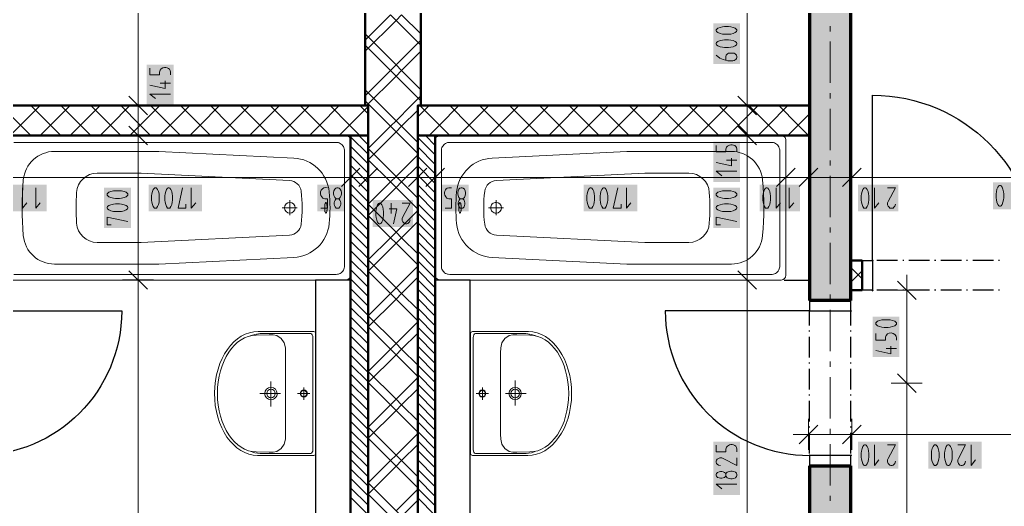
# Model space of a CAD drawing. Header units: millimetres. Extents: x 0 to 594, y 0 to 420.
# Drawn here: x 439.73 to 488.66, y 252.19 to 276.35 of the extents above; entities that cross this region are included whole.
import ezdxf

# ---------------------------------------------------------------- set-up
doc = ezdxf.new("R2010")
doc.units = ezdxf.units.MM
doc.header["$LTSCALE"] = 8
for name, color, linetype in [('PDF_Dvere', 7, 'Continuous'), ('PDF_Instalacni prizdivka do 1m', 7, 'Continuous'), ('PDF_Koty delkove', 7, 'Continuous'), ('PDF_Kuchyne', 7, 'Continuous'), ('PDF_Osy hlavni', 7, 'Continuous'), ('PDF_Pricky sadrokarton', 7, 'Continuous'), ('PDF_Pricky zdene', 7, 'Continuous'), ('PDF_Sanita', 7, 'Continuous'), ('PDF_Steny akusticke', 7, 'Continuous'), ('PDF_Steny obvodove nosne', 7, 'Continuous')]:
    doc.layers.add(name, color=color, linetype=linetype)

msp = doc.modelspace()

# ---------------------------------------------------------------- linework, layer by layer
at = {"layer": 'PDF_Dvere', "lineweight": 25}
for points in [[(482.112, 264.398), (482.112, 272.598, -0.414213), (490.312, 264.398), (490.272, 264.398)], [(437.628, 261.167), (437.628, 261.887), (444.803, 261.887, -0.414213), (437.628, 254.712)], [(478.986, 261.167), (478.986, 261.887), (471.811, 261.887, 0.414215), (478.986, 254.712)]]:
    msp.add_lwpolyline(points, format="xyb", dxfattribs=at)
for points in [[(482.112, 262.912), (481.599, 262.912), (481.599, 264.398), (482.112, 264.398)], [(481.036, 261.887), (481.036, 262.399), (478.986, 262.399), (478.986, 261.887)], [(481.036, 254.2), (481.036, 254.712), (478.986, 254.712), (478.986, 254.2)]]:
    msp.add_lwpolyline(points, close=True, dxfattribs=at)
for points in [[(483.353, 264.398), (482.328, 264.398)], [(483.661, 264.398), (483.61, 264.398)], [(484.942, 264.398), (483.917, 264.398)], [(485.25, 264.398), (485.198, 264.398)], [(486.531, 264.398), (485.506, 264.398)], [(486.838, 264.398), (486.787, 264.398)], [(488.12, 264.398), (487.095, 264.398)], [(488.427, 264.398), (488.376, 264.398)], [(483.353, 262.912), (482.328, 262.912)], [(483.661, 262.912), (483.61, 262.912)], [(484.942, 262.912), (483.917, 262.912)], [(485.25, 262.912), (485.198, 262.912)], [(486.531, 262.912), (485.506, 262.912)], [(486.838, 262.912), (486.787, 262.912)], [(488.12, 262.912), (487.095, 262.912)], [(488.427, 262.912), (488.376, 262.912)], [(481.036, 261.167), (481.036, 261.887)], [(478.986, 260.86), (478.986, 260.911)], [(481.036, 260.86), (481.036, 260.911)], [(478.986, 259.578), (478.986, 260.603)], [(481.036, 259.578), (481.036, 260.603)], [(478.986, 259.271), (478.986, 259.322)], [(481.036, 259.271), (481.036, 259.322)], [(478.986, 257.99), (478.986, 259.015)], [(481.036, 257.99), (481.036, 259.015)], [(478.986, 257.682), (478.986, 257.733)], [(478.986, 256.401), (478.986, 257.426)], [(481.036, 257.682), (481.036, 257.733)], [(481.036, 256.401), (481.036, 257.426)], [(478.986, 256.093), (478.986, 256.145)], [(481.036, 256.093), (481.036, 256.145)], [(478.986, 254.812), (478.986, 255.837)], [(481.036, 254.812), (481.036, 255.837)]]:
    msp.add_lwpolyline(points, dxfattribs=at)
at = {"layer": 'PDF_Dvere', "lineweight": 25, "transparency": 33554559}
for points in [[(482.176, 264.398), (482.112, 264.334), (482.112, 264.462), (482.048, 264.398)], [(482.176, 262.912), (482.112, 262.848), (482.112, 262.976), (482.048, 262.912)], [(478.986, 261.823), (478.922, 261.887), (479.05, 261.887), (478.986, 261.951)], [(481.036, 261.823), (480.972, 261.887), (481.1, 261.887), (481.036, 261.951)], [(478.986, 254.648), (478.922, 254.712), (479.05, 254.712), (478.986, 254.776)], [(481.036, 254.648), (480.972, 254.712), (481.1, 254.712), (481.036, 254.776)]]:
    msp.add_solid(points, dxfattribs=at)
at = {"layer": 'PDF_Instalacni prizdivka do 1m', "lineweight": 25}
for points in [[(456.179, 244.719), (456.179, 263.424), (454.437, 263.424), (454.437, 244.719)], [(460.383, 263.424), (460.383, 244.719), (462.125, 244.719), (462.125, 263.424)]]:
    msp.add_lwpolyline(points, close=True, dxfattribs=at)
msp.add_lwpolyline([(477.725, 263.424), (478.935, 263.424)], dxfattribs=at)
at = {"layer": 'PDF_Koty delkove', "lineweight": 18}
for points in [[(445.619, 233.7), (445.619, 236.467), (445.619, 238.005), (445.619, 241.982), (445.619, 263.425), (445.619, 270.599), (445.619, 272.086), (445.619, 320.055)], [(475.886, 233.7), (475.886, 234.698), (475.886, 236.467), (475.886, 238.005), (475.886, 244.719), (475.886, 263.424), (475.886, 270.599), (475.886, 272.086), (475.886, 278.236), (475.886, 320.055)], [(474.962, 276.01), (474.757, 276.01), (474.656, 275.996), (474.536, 275.969), (474.433, 275.927), (474.365, 275.873), (474.348, 275.845), (474.348, 275.791)], [(474.348, 275.791), (474.365, 275.763), (474.433, 275.709), (474.536, 275.668), (474.656, 275.64), (474.757, 275.626), (474.962, 275.626), (475.065, 275.64), (475.185, 275.668), (475.287, 275.709), (475.356, 275.763), (475.373, 275.791), (475.373, 275.845), (475.356, 275.873), (475.287, 275.927), (475.185, 275.969), (475.065, 275.996), (474.962, 276.01)], [(474.877, 274.627), (474.912, 274.654), (474.962, 274.682), (475.031, 274.695), (475.167, 274.695), (475.236, 274.682), (475.287, 274.654), (475.321, 274.627), (475.356, 274.586), (475.373, 274.531), (475.373, 274.477), (475.356, 274.422), (475.321, 274.381), (475.287, 274.354), (475.236, 274.326), (475.167, 274.312), (474.928, 274.312), (474.689, 274.367), (474.518, 274.449), (474.348, 274.586)], [(474.826, 274.34), (474.826, 274.531), (474.843, 274.586), (474.877, 274.627)], [(446.206, 273.945), (446.206, 273.617), (446.684, 273.617), (446.684, 273.754), (446.719, 273.849), (446.77, 273.904), (446.855, 273.958), (446.923, 273.972), (446.991, 273.972), (447.06, 273.958), (447.128, 273.931), (447.179, 273.89), (447.214, 273.836)], [(447.214, 273.836), (447.231, 273.754), (447.231, 273.617)], [(446.957, 273.315), (446.957, 272.932), (446.206, 273.097)], [(447.231, 273.206), (446.719, 273.206)], [(446.081, 271.624), (445.158, 272.547)], [(447.231, 272.658), (446.206, 272.658), (446.479, 272.44)], [(476.347, 271.624), (475.424, 272.547)], [(446.388, 272.086), (445.619, 272.086), (444.851, 272.086)], [(476.654, 272.086), (475.886, 272.086), (475.117, 272.086)], [(446.081, 270.138), (445.158, 271.061)], [(476.347, 270.138), (475.424, 271.061)], [(446.388, 270.599), (445.619, 270.599), (444.851, 270.599)], [(476.654, 270.599), (475.886, 270.599), (475.117, 270.599)], [(474.348, 270.111), (474.348, 269.783), (474.826, 269.783), (474.826, 269.92), (474.861, 270.015), (474.912, 270.07), (474.997, 270.124), (475.065, 270.138), (475.133, 270.138), (475.202, 270.124), (475.27, 270.097), (475.321, 270.056), (475.356, 270.002), (475.373, 269.92), (475.373, 269.783)], [(456.179, 269.29), (456.179, 268.521), (456.179, 267.752)], [(457.051, 269.29), (457.051, 268.521), (457.051, 267.752)], [(459.511, 269.29), (459.511, 268.521), (459.511, 267.752)], [(460.383, 269.29), (460.383, 268.521), (460.383, 267.752)], [(475.099, 269.481), (475.099, 269.098), (474.348, 269.263)], [(475.373, 269.372), (474.861, 269.372)], [(477.807, 269.29), (477.807, 268.521), (477.807, 267.752)], [(478.935, 269.29), (478.935, 268.521), (478.935, 267.752)], [(481.087, 269.29), (481.087, 268.521), (481.087, 267.752)], [(456.641, 268.982), (455.718, 268.06)], [(457.513, 268.982), (456.59, 268.06)], [(459.973, 268.982), (459.05, 268.06)], [(460.844, 268.982), (459.921, 268.06)], [(475.373, 268.824), (474.348, 268.824), (474.621, 268.606)], [(478.269, 268.982), (477.346, 268.06)], [(479.396, 268.982), (478.474, 268.06)], [(481.549, 268.982), (480.626, 268.06)], [(503.945, 268.521), (501.497, 268.521), (501.177, 268.521), (493.387, 268.521), (481.087, 268.521), (478.935, 268.521), (477.807, 268.521), (460.383, 268.521), (459.511, 268.521), (457.051, 268.521), (456.179, 268.521), (438.755, 268.521), (437.628, 268.521), (436.142, 268.521)], [(439.873, 268.009), (439.873, 266.984), (440.091, 267.256)], [(440.53, 268.009), (440.53, 266.984), (440.748, 267.256)], [(446.673, 267.392), (446.673, 267.597), (446.659, 267.7), (446.631, 267.82), (446.59, 267.922), (446.536, 267.991), (446.508, 268.009), (446.454, 268.009), (446.426, 267.991), (446.372, 267.922), (446.331, 267.82), (446.303, 267.7), (446.289, 267.597)], [(447.987, 267.188), (447.987, 266.984), (447.604, 266.984), (447.822, 268.009)], [(448.261, 268.009), (448.261, 266.984), (448.479, 267.256)], [(460.871, 266.984), (461.199, 266.984), (461.199, 267.461), (461.062, 267.461), (460.967, 267.496), (460.912, 267.547), (460.858, 267.632), (460.844, 267.7), (460.844, 267.769), (460.858, 267.837), (460.885, 267.905), (460.926, 267.956), (460.98, 267.991), (461.062, 268.009), (461.199, 268.009)], [(468.287, 267.291), (468.301, 267.392), (468.301, 267.597), (468.287, 267.7), (468.259, 267.82), (468.218, 267.922), (468.164, 267.991), (468.136, 268.009), (468.082, 268.009), (468.054, 267.991), (468, 267.922), (467.959, 267.82), (467.932, 267.7), (467.918, 267.597)], [(469.615, 267.188), (469.615, 266.984), (469.232, 266.984), (469.45, 268.009)], [(469.889, 268.009), (469.889, 266.984), (470.107, 267.256)], [(477.031, 267.701), (477.003, 267.82), (476.962, 267.923), (476.908, 267.992), (476.88, 268.009), (476.826, 268.009), (476.798, 267.992), (476.744, 267.923), (476.703, 267.82), (476.675, 267.701), (476.661, 267.598)], [(476.661, 267.598), (476.661, 267.393), (476.675, 267.292), (476.703, 267.172), (476.744, 267.069), (476.798, 267), (476.826, 266.984), (476.88, 266.984), (476.908, 267), (476.962, 267.069), (477.003, 267.172), (477.031, 267.292), (477.045, 267.393), (477.045, 267.598), (477.031, 267.701)], [(477.319, 268.009), (477.319, 266.984), (477.537, 267.257)], [(477.976, 268.009), (477.976, 266.984), (478.194, 267.257)], [(482.205, 268.009), (482.205, 266.984), (482.424, 267.256)], [(482.862, 268.009), (483.246, 268.009), (482.89, 267.325), (482.862, 267.256), (482.862, 267.154), (482.89, 267.086), (482.931, 267.035), (482.972, 267)], [(444.696, 267.204), (444.491, 267.204), (444.389, 267.19), (444.269, 267.163), (444.167, 267.122), (444.098, 267.068), (444.082, 267.04), (444.082, 266.985), (444.098, 266.958), (444.167, 266.903), (444.269, 266.862), (444.389, 266.834), (444.491, 266.82), (444.696, 266.82), (444.798, 266.834), (444.918, 266.862), (445.021, 266.903), (445.089, 266.958), (445.107, 266.985), (445.107, 267.04), (445.089, 267.068), (445.021, 267.122), (444.918, 267.163), (444.798, 267.19), (444.696, 267.204)], [(446.289, 267.597), (446.289, 267.392), (446.303, 267.291), (446.331, 267.171), (446.372, 267.069), (446.426, 267), (446.454, 266.984), (446.508, 266.984), (446.536, 267), (446.59, 267.069), (446.631, 267.171), (446.659, 267.291), (446.673, 267.392)], [(455.581, 267.461), (455.608, 267.444), (455.649, 267.392), (455.676, 267.325), (455.69, 267.256), (455.69, 267.188), (455.676, 267.12), (455.649, 267.051), (455.594, 267), (455.553, 266.984), (455.499, 266.984), (455.458, 267), (455.403, 267.051), (455.376, 267.12), (455.362, 267.188), (455.362, 267.256), (455.376, 267.325), (455.403, 267.392), (455.444, 267.444), (455.471, 267.461)], [(457.432, 266.829), (457.432, 266.624), (457.446, 266.522), (457.473, 266.402), (457.515, 266.3), (457.569, 266.231), (457.597, 266.215), (457.651, 266.215), (457.679, 266.231), (457.733, 266.3), (457.774, 266.402), (457.802, 266.522), (457.816, 266.624), (457.816, 266.829), (457.802, 266.931), (457.774, 267.051), (457.733, 267.154), (457.679, 267.222), (457.651, 267.24)], [(457.651, 267.24), (457.597, 267.24), (457.569, 267.222), (457.515, 267.154), (457.473, 267.051), (457.446, 266.931), (457.432, 266.829)], [(458.199, 267.24), (458.199, 266.727)], [(458.747, 267.24), (459.13, 267.24), (458.774, 266.556), (458.747, 266.487), (458.747, 266.385), (458.774, 266.317), (458.815, 266.266), (458.856, 266.231), (458.911, 266.215), (458.965, 266.215), (459.02, 266.231), (459.061, 266.266), (459.102, 266.317), (459.13, 266.419)], [(461.747, 267.461), (461.774, 267.444), (461.815, 267.392), (461.842, 267.325), (461.856, 267.256), (461.856, 267.188), (461.842, 267.12), (461.815, 267.051), (461.76, 267), (461.719, 266.984), (461.665, 266.984), (461.624, 267), (461.569, 267.051), (461.542, 267.12), (461.528, 267.188), (461.528, 267.256), (461.542, 267.325), (461.569, 267.392)], [(461.569, 267.392), (461.61, 267.444), (461.637, 267.461)], [(467.918, 267.597), (467.918, 267.392), (467.932, 267.291), (467.959, 267.171), (468, 267.069), (468.054, 267), (468.082, 266.984), (468.136, 266.984), (468.164, 267), (468.218, 267.069), (468.259, 267.171), (468.287, 267.291)], [(474.962, 267.204), (474.757, 267.204), (474.656, 267.19), (474.536, 267.163), (474.433, 267.122), (474.365, 267.068), (474.348, 267.04), (474.348, 266.985), (474.365, 266.957), (474.433, 266.903), (474.536, 266.862), (474.656, 266.834), (474.757, 266.82), (474.962, 266.82), (475.065, 266.834), (475.185, 266.862), (475.287, 266.903), (475.356, 266.957), (475.373, 266.985), (475.373, 267.04), (475.356, 267.068)], [(475.356, 267.068), (475.287, 267.122), (475.185, 267.163), (475.065, 267.19), (474.962, 267.204)], [(482.972, 267), (483.027, 266.984), (483.081, 266.984), (483.136, 267), (483.177, 267.035), (483.218, 267.086), (483.246, 267.188)], [(458.089, 266.966), (458.473, 266.966), (458.308, 266.215)], [(444.286, 266.163), (444.082, 266.163), (444.082, 266.547), (445.107, 266.328)], [(474.552, 266.163), (474.348, 266.163), (474.348, 266.547), (475.373, 266.328)], [(446.081, 262.963), (445.158, 263.886)], [(476.347, 262.963), (475.424, 263.886)], [(446.388, 263.425), (445.619, 263.425), (444.851, 263.425)], [(476.654, 263.424), (475.886, 263.424), (475.117, 263.424)], [(484.272, 262.451), (483.35, 263.373)], [(483.811, 262.912), (483.811, 263.681)], [(484.58, 262.912), (483.811, 262.912), (483.042, 262.912)], [(483.811, 240.465), (483.811, 258.3), (483.811, 262.912)], [(483.025, 260.141), (483.025, 259.757), (482.273, 259.922)], [(483.298, 260.031), (482.786, 260.031)], [(484.272, 257.838), (483.35, 258.761)], [(484.58, 258.3), (483.811, 258.3), (483.042, 258.3)], [(478.935, 256.523), (478.935, 255.754), (478.935, 254.986)], [(481.087, 256.523), (481.087, 255.754), (481.087, 254.986)], [(479.396, 256.216), (478.474, 255.293)], [(481.549, 256.216), (480.626, 255.293)], [(478.935, 255.754), (478.166, 255.754)], [(545.764, 255.754), (541.232, 255.754), (538.589, 255.754), (537.823, 255.754), (526.802, 255.754), (515.63, 255.754), (514.502, 255.754), (496.155, 255.754), (493.387, 255.754), (481.087, 255.754), (478.935, 255.754)], [(474.348, 255.222), (474.348, 254.893), (474.826, 254.893), (474.826, 255.03), (474.861, 255.126), (474.912, 255.181), (474.997, 255.235), (475.065, 255.249), (475.133, 255.249), (475.202, 255.235), (475.27, 255.208), (475.321, 255.167), (475.356, 255.113), (475.373, 255.03), (475.373, 254.893)], [(481.918, 254.524), (481.932, 254.626), (481.932, 254.831), (481.918, 254.933), (481.89, 255.053), (481.849, 255.156), (481.795, 255.224), (481.767, 255.242), (481.713, 255.242), (481.685, 255.224), (481.631, 255.156), (481.589, 255.053), (481.562, 254.933), (481.548, 254.831)], [(482.205, 255.242), (482.205, 254.217), (482.424, 254.49)], [(482.862, 255.242), (483.246, 255.242), (482.89, 254.558), (482.862, 254.49), (482.862, 254.387), (482.89, 254.319), (482.931, 254.268), (482.972, 254.233), (483.027, 254.217), (483.081, 254.217), (483.136, 254.233), (483.177, 254.268), (483.218, 254.319), (483.246, 254.421)], [(486.349, 255.242), (486.733, 255.242), (486.376, 254.558), (486.349, 254.49), (486.349, 254.387), (486.376, 254.319), (486.417, 254.268), (486.458, 254.233), (486.513, 254.217), (486.567, 254.217), (486.622, 254.233), (486.664, 254.268), (486.705, 254.319), (486.733, 254.421)], [(487.006, 255.242), (487.006, 254.217), (487.224, 254.49)], [(475.373, 254.592), (475.373, 254.208), (474.689, 254.565), (474.621, 254.592), (474.518, 254.592), (474.451, 254.565), (474.399, 254.524), (474.365, 254.483), (474.348, 254.428), (474.348, 254.373), (474.365, 254.318), (474.399, 254.277), (474.451, 254.236), (474.552, 254.208)], [(481.548, 254.831), (481.548, 254.626), (481.562, 254.524), (481.589, 254.405), (481.631, 254.302), (481.685, 254.233), (481.713, 254.217), (481.767, 254.217), (481.795, 254.233), (481.849, 254.302), (481.89, 254.405), (481.918, 254.524)], [(474.826, 253.688), (474.808, 253.661), (474.757, 253.62), (474.689, 253.593), (474.621, 253.579), (474.552, 253.579), (474.484, 253.593), (474.416, 253.62), (474.365, 253.675), (474.348, 253.716), (474.348, 253.771), (474.365, 253.812), (474.416, 253.867), (474.484, 253.894), (474.552, 253.908), (474.621, 253.908), (474.689, 253.894), (474.757, 253.867), (474.808, 253.826), (474.826, 253.799)], [(475.373, 253.278), (474.348, 253.278), (474.621, 253.059)]]:
    msp.add_lwpolyline(points, dxfattribs=at)
for points in [[(474.962, 275.353), (474.757, 275.353), (474.656, 275.339), (474.536, 275.311), (474.433, 275.27), (474.365, 275.216), (474.348, 275.188), (474.348, 275.134), (474.365, 275.106), (474.433, 275.052), (474.536, 275.011), (474.656, 274.983), (474.757, 274.969), (474.962, 274.969), (475.065, 274.983), (475.185, 275.011), (475.287, 275.052), (475.356, 275.106), (475.373, 275.134), (475.373, 275.188), (475.356, 275.216), (475.287, 275.27), (475.185, 275.311), (475.065, 275.339)], [(488.253, 267.709), (488.253, 267.504), (488.267, 267.402), (488.294, 267.282), (488.335, 267.18), (488.39, 267.111), (488.417, 267.095), (488.472, 267.095), (488.5, 267.111), (488.554, 267.18), (488.595, 267.282), (488.623, 267.402), (488.637, 267.504), (488.637, 267.709), (488.623, 267.811), (488.595, 267.931), (488.554, 268.033), (488.5, 268.102), (488.472, 268.12), (488.417, 268.12), (488.39, 268.102), (488.335, 268.033), (488.294, 267.931), (488.267, 267.811)], [(444.696, 267.861), (444.491, 267.861), (444.389, 267.847), (444.269, 267.82), (444.167, 267.779), (444.098, 267.725), (444.082, 267.697), (444.082, 267.642), (444.098, 267.615), (444.167, 267.56), (444.269, 267.519), (444.389, 267.491), (444.491, 267.477), (444.696, 267.477), (444.798, 267.491), (444.918, 267.519), (445.021, 267.56), (445.089, 267.615), (445.107, 267.642), (445.107, 267.697), (445.089, 267.725), (445.021, 267.779), (444.918, 267.82), (444.798, 267.847)], [(446.947, 267.597), (446.947, 267.392), (446.96, 267.291), (446.988, 267.171), (447.029, 267.069), (447.083, 267), (447.111, 266.984), (447.165, 266.984), (447.193, 267), (447.247, 267.069), (447.288, 267.171), (447.316, 267.291), (447.33, 267.392), (447.33, 267.597), (447.316, 267.7), (447.288, 267.82), (447.247, 267.922), (447.193, 267.991), (447.165, 268.009), (447.111, 268.009), (447.083, 267.991), (447.029, 267.922), (446.988, 267.82), (446.96, 267.7)], [(455.335, 267.769), (455.335, 267.7), (455.349, 267.615), (455.389, 267.53), (455.444, 267.479), (455.471, 267.461), (455.581, 267.461), (455.608, 267.479), (455.663, 267.53), (455.704, 267.615), (455.718, 267.7), (455.718, 267.769), (455.704, 267.854), (455.663, 267.94), (455.608, 267.991), (455.553, 268.009), (455.499, 268.009), (455.444, 267.991), (455.389, 267.94), (455.349, 267.854)], [(461.501, 267.769), (461.501, 267.7), (461.515, 267.615), (461.555, 267.53), (461.61, 267.479), (461.637, 267.461), (461.747, 267.461), (461.774, 267.479), (461.829, 267.53), (461.87, 267.615), (461.884, 267.7), (461.884, 267.769), (461.87, 267.854), (461.829, 267.94), (461.774, 267.991), (461.719, 268.009), (461.665, 268.009), (461.61, 267.991), (461.555, 267.94), (461.515, 267.854)], [(468.575, 267.597), (468.575, 267.392), (468.589, 267.291), (468.616, 267.171), (468.657, 267.069), (468.711, 267), (468.739, 266.984), (468.793, 266.984), (468.821, 267), (468.875, 267.069), (468.916, 267.171), (468.944, 267.291), (468.958, 267.392), (468.958, 267.597), (468.944, 267.7), (468.916, 267.82), (468.875, 267.922), (468.821, 267.991), (468.793, 268.009), (468.739, 268.009), (468.711, 267.991), (468.657, 267.922), (468.616, 267.82), (468.589, 267.7)], [(474.962, 267.861), (474.757, 267.861), (474.656, 267.847), (474.536, 267.82), (474.433, 267.779), (474.365, 267.725), (474.348, 267.697), (474.348, 267.642), (474.365, 267.615), (474.433, 267.56), (474.536, 267.519), (474.656, 267.491), (474.757, 267.477), (474.962, 267.477), (475.065, 267.491), (475.185, 267.519), (475.287, 267.56), (475.356, 267.615), (475.373, 267.642), (475.373, 267.697), (475.356, 267.725), (475.287, 267.779), (475.185, 267.82), (475.065, 267.847)], [(481.548, 267.597), (481.548, 267.392), (481.562, 267.291), (481.589, 267.171), (481.631, 267.069), (481.685, 267), (481.713, 266.984), (481.767, 266.984), (481.795, 267), (481.849, 267.069), (481.89, 267.171), (481.918, 267.291), (481.932, 267.392), (481.932, 267.597), (481.918, 267.7), (481.89, 267.82), (481.849, 267.922), (481.795, 267.991), (481.767, 268.009), (481.713, 268.009), (481.685, 267.991), (481.631, 267.922), (481.589, 267.82), (481.562, 267.7)], [(482.887, 261.455), (482.682, 261.455), (482.581, 261.441), (482.461, 261.414), (482.358, 261.373), (482.29, 261.318), (482.273, 261.29), (482.273, 261.236), (482.29, 261.208), (482.358, 261.154), (482.461, 261.113), (482.581, 261.085), (482.682, 261.071), (482.887, 261.071), (482.99, 261.085), (483.11, 261.113), (483.212, 261.154), (483.281, 261.208), (483.298, 261.236), (483.298, 261.29), (483.281, 261.318), (483.212, 261.373), (483.11, 261.414), (482.99, 261.441)], [(485.035, 254.831), (485.035, 254.626), (485.049, 254.524), (485.076, 254.405), (485.117, 254.302), (485.171, 254.233), (485.199, 254.217), (485.253, 254.217), (485.281, 254.233), (485.335, 254.302), (485.377, 254.405), (485.404, 254.524), (485.418, 254.626), (485.418, 254.831), (485.404, 254.933), (485.377, 255.053), (485.335, 255.156), (485.281, 255.224), (485.253, 255.242), (485.199, 255.242), (485.171, 255.224), (485.117, 255.156), (485.076, 255.053), (485.049, 254.933)], [(485.692, 254.831), (485.692, 254.626), (485.706, 254.524), (485.733, 254.405), (485.774, 254.302), (485.828, 254.233), (485.856, 254.217), (485.91, 254.217), (485.938, 254.233), (485.993, 254.302), (486.034, 254.405), (486.062, 254.524), (486.075, 254.626), (486.075, 254.831), (486.062, 254.933), (486.034, 255.053), (485.993, 255.156), (485.938, 255.224), (485.91, 255.242), (485.856, 255.242), (485.828, 255.224), (485.774, 255.156), (485.733, 255.053), (485.706, 254.933)], [(475.133, 253.935), (475.065, 253.935), (474.98, 253.921), (474.894, 253.881), (474.843, 253.826), (474.826, 253.799), (474.826, 253.688), (474.843, 253.661), (474.894, 253.606), (474.98, 253.565), (475.065, 253.551), (475.133, 253.551), (475.218, 253.565), (475.304, 253.606), (475.356, 253.661), (475.373, 253.716), (475.373, 253.771), (475.356, 253.826), (475.304, 253.881), (475.218, 253.921)]]:
    msp.add_lwpolyline(points, close=True, dxfattribs=at)
for points in [[(454.705, 266.984), (455.033, 266.984), (455.033, 267.461), (454.896, 267.461), (454.801, 267.496), (454.746, 267.547, -0.753191), (455.033, 268.009)], [(482.273, 260.771), (482.273, 260.442), (482.751, 260.442), (482.751, 260.579), (482.786, 260.674, -0.84383), (483.298, 260.442)]]:
    msp.add_lwpolyline(points, format="xyb", dxfattribs=at)
at = {"layer": 'PDF_Koty delkove', "color": 7, "lineweight": 18, "true_color": 0xffffff, "transparency": 33554559}
for points in [[(475.527, 274.158), (475.527, 276.163), (474.194, 274.158), (474.194, 276.163)], [(447.385, 272.121), (447.385, 274.126), (446.052, 272.121), (446.052, 274.126)], [(475.527, 268.287), (475.527, 270.292), (474.194, 268.287), (474.194, 270.292)], [(441.067, 268.162), (439.062, 268.162), (441.067, 266.83), (439.062, 266.83)], [(448.798, 268.162), (446.136, 268.162), (448.798, 266.83), (446.136, 266.83)], [(455.872, 268.162), (454.524, 268.162), (455.872, 266.83), (454.524, 266.83)], [(462.038, 268.162), (460.69, 268.162), (462.038, 266.83), (460.69, 266.83)], [(470.426, 268.162), (467.764, 268.162), (470.426, 266.83), (467.764, 266.83)], [(478.513, 268.163), (476.508, 268.163), (478.513, 266.83), (476.508, 266.83)], [(483.4, 268.162), (481.395, 268.162), (483.4, 266.83), (481.395, 266.83)], [(490.762, 268.273), (488.1, 268.273), (490.762, 266.941), (488.1, 266.941)], [(445.261, 266.01), (445.261, 268.014), (443.928, 266.01), (443.928, 268.014)], [(475.527, 266.009), (475.527, 268.014), (474.194, 266.009), (474.194, 268.014)], [(459.284, 267.394), (457.279, 267.394), (459.284, 266.061), (457.279, 266.061)], [(483.452, 259.603), (483.452, 261.608), (482.12, 259.603), (482.12, 261.608)], [(475.527, 252.741), (475.527, 255.402), (474.194, 252.741), (474.194, 255.402)], [(483.4, 255.396), (481.395, 255.396), (483.4, 254.063), (481.395, 254.063)], [(487.543, 255.396), (484.881, 255.396), (487.543, 254.063), (484.881, 254.063)]]:
    msp.add_solid(points, dxfattribs=at)
at = {"layer": 'PDF_Kuchyne', "lineweight": 13}
msp.add_lwpolyline([(456.898, 278.236), (456.898, 290.536), (450.748, 290.536), (450.748, 278.236), (438.448, 278.236), (438.448, 272.086), (456.898, 272.086), (456.898, 278.236)], dxfattribs=at)
msp.add_lwpolyline([(459.665, 278.236), (459.665, 290.535), (465.815, 290.535), (465.815, 278.236), (478.935, 278.236), (478.935, 272.086), (459.665, 272.086)], close=True, dxfattribs=at)
at = {"layer": 'PDF_Osy hlavni', "lineweight": 18}
for points in [[(480.011, 275.773), (480.011, 276.029)], [(480.011, 273.211), (480.011, 275.261)], [(480.011, 272.442), (480.011, 272.698)], [(480.011, 269.88), (480.011, 271.929)], [(480.011, 269.111), (480.011, 269.367)], [(480.011, 266.548), (480.011, 268.598)], [(480.011, 265.78), (480.011, 266.036)], [(480.011, 263.217), (480.011, 265.267)], [(480.011, 262.448), (480.011, 262.705)], [(480.011, 259.886), (480.011, 261.936)], [(480.011, 259.117), (480.011, 259.373)], [(480.011, 256.555), (480.011, 258.605)], [(480.011, 255.786), (480.011, 256.042)], [(480.011, 253.223), (480.011, 255.273)], [(480.011, 252.455), (480.011, 252.711)]]:
    msp.add_lwpolyline(points, dxfattribs=at)
at = {"layer": 'PDF_Pricky sadrokarton', "lineweight": 50}
for points in [[(457.051, 244.719), (457.051, 270.599), (456.179, 270.599), (456.179, 263.424), (456.179, 244.719)], [(459.511, 270.599), (459.511, 244.719), (460.383, 244.719), (460.383, 263.424), (460.383, 270.599)]]:
    msp.add_lwpolyline(points, close=True, dxfattribs=at)
at = {"layer": 'PDF_Pricky sadrokarton', "lineweight": 9}
for points in [[(457.051, 270.142), (456.593, 270.599)], [(460.383, 270.107), (459.891, 270.599)], [(460.383, 270.578), (460.362, 270.599)], [(457.051, 269.671), (456.179, 270.542)], [(457.051, 269.199), (456.179, 270.071)], [(460.383, 269.636), (459.511, 270.507)], [(457.051, 268.728), (456.179, 269.6)], [(460.383, 269.165), (459.511, 270.036)], [(457.051, 268.257), (456.179, 269.128)], [(460.383, 268.694), (459.511, 269.565)], [(460.383, 268.223), (459.511, 269.094)], [(457.051, 267.786), (456.179, 268.657)], [(460.383, 267.752), (459.511, 268.623)], [(457.051, 267.315), (456.179, 268.186)], [(460.383, 267.281), (459.511, 268.152)], [(457.051, 266.844), (456.179, 267.715)], [(460.383, 266.81), (459.511, 267.681)], [(457.051, 266.373), (456.179, 267.244)], [(460.383, 266.339), (459.511, 267.21)], [(457.051, 265.902), (456.179, 266.773)], [(460.383, 265.867), (459.511, 266.739)], [(457.051, 265.431), (456.179, 266.302)], [(460.383, 265.396), (459.511, 266.268)], [(457.051, 264.959), (456.179, 265.831)], [(460.383, 264.925), (459.511, 265.796)], [(457.051, 264.488), (456.179, 265.36)], [(460.383, 264.454), (459.511, 265.325)], [(457.051, 264.017), (456.179, 264.888)], [(460.383, 263.983), (459.511, 264.854)], [(457.051, 263.546), (456.179, 264.417)], [(460.383, 263.512), (459.511, 264.383)], [(457.051, 263.075), (456.179, 263.946)], [(460.383, 263.041), (459.511, 263.912)], [(457.051, 262.604), (456.179, 263.475)], [(460.383, 262.57), (459.511, 263.441)], [(457.051, 262.133), (456.179, 263.004)], [(460.383, 262.099), (459.511, 262.97)], [(457.051, 261.662), (456.179, 262.533)], [(460.383, 261.627), (459.511, 262.499)], [(457.051, 261.191), (456.179, 262.062)], [(460.383, 261.156), (459.511, 262.028)], [(457.051, 260.72), (456.179, 261.591)], [(460.383, 260.685), (459.511, 261.556)], [(457.051, 260.248), (456.179, 261.12)], [(460.383, 260.214), (459.511, 261.085)], [(457.051, 259.777), (456.179, 260.649)], [(460.383, 259.743), (459.511, 260.614)], [(457.051, 259.306), (456.179, 260.177)], [(460.383, 259.272), (459.511, 260.143)], [(457.051, 258.835), (456.179, 259.706)], [(460.383, 258.801), (459.511, 259.672)], [(457.051, 258.364), (456.179, 259.235)], [(460.383, 258.33), (459.511, 259.201)], [(457.051, 257.893), (456.179, 258.764)], [(460.383, 257.859), (459.511, 258.73)], [(457.051, 257.422), (456.179, 258.293)], [(460.383, 257.387), (459.511, 258.259)], [(457.051, 256.951), (456.179, 257.822)], [(457.051, 256.48), (456.179, 257.351)], [(457.051, 257.422), (457.051, 257.422)], [(460.383, 256.916), (459.511, 257.788)], [(457.051, 256.008), (456.179, 256.88)], [(460.383, 256.445), (459.511, 257.317)], [(457.051, 255.537), (456.179, 256.409)], [(460.383, 255.974), (459.511, 256.845)], [(460.383, 255.503), (459.511, 256.374)], [(457.051, 255.066), (456.179, 255.937)], [(460.383, 255.032), (459.511, 255.903)], [(457.051, 254.595), (456.179, 255.466)], [(460.383, 254.561), (459.511, 255.432)], [(457.051, 254.124), (456.179, 254.995)], [(460.383, 254.09), (459.511, 254.961)], [(457.051, 253.653), (456.179, 254.524)], [(460.383, 253.619), (459.511, 254.49)], [(457.051, 253.182), (456.179, 254.053)], [(460.383, 253.148), (459.511, 254.019)], [(457.051, 252.711), (456.179, 253.582)], [(460.383, 252.676), (459.511, 253.548)], [(457.051, 252.24), (456.179, 253.111)], [(460.383, 252.205), (459.511, 253.077)], [(457.051, 251.768), (456.179, 252.64)], [(460.383, 251.734), (459.511, 252.605)], [(460.383, 252.676), (460.383, 252.676)]]:
    msp.add_lwpolyline(points, dxfattribs=at)
at = {"layer": 'PDF_Pricky zdene', "lineweight": 50}
for points in [[(435.629, 264.911), (436.142, 264.911), (436.142, 270.599), (436.142, 272.086), (456.898, 272.086), (457.051, 272.086), (457.051, 270.599), (437.628, 270.599), (437.628, 264.911), (437.628, 263.425), (436.5, 263.425), (435.629, 263.425), (435.629, 264.911)], [(481.599, 264.398), (481.087, 264.398), (481.036, 264.398), (481.036, 262.912), (481.087, 262.912), (481.599, 262.912)], [(481.599, 264.398), (481.599, 262.912)]]:
    msp.add_lwpolyline(points, dxfattribs=at)
at = {"layer": 'PDF_Pricky zdene', "lineweight": 9}
for points in [[(440.293, 270.599), (439.78, 271.112), (438.807, 272.086)], [(440.754, 272.086), (439.78, 271.112), (439.268, 270.599)], [(441.779, 270.599), (441.267, 271.112), (440.293, 272.086)], [(442.24, 272.086), (441.267, 271.112)], [(443.265, 270.599), (442.753, 271.112), (441.779, 272.086)], [(443.727, 272.086), (442.753, 271.112), (442.24, 270.599)], [(444.752, 270.599), (444.239, 271.112), (443.265, 272.086)], [(445.213, 272.086), (444.239, 271.112), (443.727, 270.599)], [(446.238, 270.599), (445.725, 271.112), (444.752, 272.086)], [(446.699, 272.086), (445.725, 271.112), (445.213, 270.599)], [(447.724, 270.599), (447.211, 271.112), (446.238, 272.086)], [(448.185, 272.086), (447.211, 271.112), (446.699, 270.599)], [(449.21, 270.599), (448.698, 271.112), (447.724, 272.086)], [(449.671, 272.086), (448.698, 271.112), (448.185, 270.599)], [(450.696, 270.599), (450.184, 271.112), (449.21, 272.086)], [(451.158, 272.086), (450.184, 271.112), (449.671, 270.599)], [(452.183, 270.599), (451.67, 271.112), (450.696, 272.086)], [(452.644, 272.086), (451.67, 271.112), (451.158, 270.599)], [(453.669, 270.599), (453.156, 271.112), (452.183, 272.086)], [(454.13, 272.086), (453.156, 271.112), (452.644, 270.599)], [(455.155, 270.599), (454.643, 271.112), (453.669, 272.086)], [(455.616, 272.086), (454.643, 271.112), (454.13, 270.599)], [(456.641, 270.599), (456.129, 271.112), (455.155, 272.086)], [(457.051, 272.034), (456.129, 271.112), (455.616, 270.599)], [(457.051, 271.676), (456.641, 272.086)], [(460.075, 272.086), (459.511, 271.522)], [(461.1, 270.599), (460.588, 271.112), (459.614, 272.086)], [(461.561, 272.086), (460.588, 271.112), (460.075, 270.599)], [(462.586, 270.599), (462.074, 271.112), (461.1, 272.086)], [(463.048, 272.086), (462.074, 271.112), (461.561, 270.599)], [(464.073, 270.599), (463.56, 271.112), (462.586, 272.086)], [(464.534, 272.086), (463.56, 271.112), (463.048, 270.599)], [(465.559, 270.599), (465.046, 271.112), (464.073, 272.086)], [(466.02, 272.086), (465.046, 271.112), (464.534, 270.599)], [(467.045, 270.599), (466.533, 271.112), (465.559, 272.086)], [(467.506, 272.086), (466.533, 271.112), (466.02, 270.599)], [(468.531, 270.599), (468.019, 271.112), (467.045, 272.086)], [(468.993, 272.086), (468.019, 271.112), (467.506, 270.599)], [(470.018, 270.599), (469.505, 271.112), (468.531, 272.086)], [(470.479, 272.086), (469.505, 271.112), (468.993, 270.599)], [(471.504, 270.599), (470.991, 271.112), (470.018, 272.086)], [(471.965, 272.086), (470.991, 271.112), (470.479, 270.599)], [(472.99, 270.599), (472.478, 271.112), (471.504, 272.086)], [(473.451, 272.086), (472.478, 271.112), (471.965, 270.599)], [(474.476, 270.599), (473.964, 271.112), (472.99, 272.086)], [(474.937, 272.086), (473.964, 271.112), (473.451, 270.599)], [(475.962, 270.599), (475.45, 271.112), (474.476, 272.086)], [(476.424, 272.086), (475.45, 271.112), (474.937, 270.599)], [(477.449, 270.599), (476.936, 271.112), (475.962, 272.086)], [(477.91, 272.086), (476.936, 271.112), (476.424, 270.599)], [(478.935, 270.599), (478.422, 271.112), (477.449, 272.086)], [(478.986, 272.034), (478.935, 272.086)], [(478.986, 271.676), (478.422, 271.112), (477.91, 270.599)], [(441.267, 271.112), (440.754, 270.599)], [(459.614, 270.599), (459.511, 270.702)], [(481.599, 263.476), (481.395, 263.681), (481.036, 264.039)], [(481.599, 263.885), (481.395, 263.681), (481.036, 263.322)]]:
    msp.add_lwpolyline(points, dxfattribs=at)
at = {"layer": 'PDF_Pricky zdene', "lineweight": 50}
msp.add_lwpolyline([(459.511, 270.599), (478.935, 270.599), (478.986, 270.599), (478.986, 272.086), (478.935, 272.086), (459.665, 272.086), (459.511, 272.086)], close=True, dxfattribs=at)
at = {"layer": 'PDF_Sanita', "lineweight": 13}
for points in [[(438.99, 270.599), (438.99, 270.599), (455.944, 270.599, -0.414221), (456.179, 270.364), (456.179, 263.66, -0.414189), (455.944, 263.424), (438.99, 263.424, -0.414195), (438.755, 263.66), (438.755, 270.364, -0.41423)], [(477.572, 270.599), (477.572, 270.599), (460.618, 270.599, 0.41423), (460.383, 270.364), (460.383, 263.66, 0.414195), (460.618, 263.424), (477.572, 263.424, 0.414195), (477.807, 263.66), (477.807, 270.364, 0.41423)], [(453.351, 269.48), (446.656, 269.81), (441.465, 269.81, 0.387975), (439.914, 268.393, 0.045237), (439.914, 265.631, 0.387975), (441.465, 264.214), (446.656, 264.214), (453.351, 264.544, 0.372028), (455.116, 266.227, 0.048476), (455.116, 267.797, 0.372021)], [(463.21, 269.48, 0.372021), (461.446, 267.797, 0.048476), (461.446, 266.227, 0.37203), (463.211, 264.544), (469.906, 264.214), (475.097, 264.214, 0.387971), (476.648, 265.631, 0.045237), (476.648, 268.393, 0.387968), (475.097, 269.81), (469.906, 269.81)], [(463.406, 266.745, 0.41421), (463.673, 267.012, 0.41421), (463.406, 267.278, 0.414216), (463.14, 267.012, 0.414216)], [(452.527, 257.787, 0.999987), (451.916, 257.787, 0.414233), (452.221, 257.482, 0.414233)], [(452.01, 257.787, 0.999968), (452.433, 257.787, 0.999935)], [(454.028, 257.787, 0.999978), (453.671, 257.787, 0.414186), (453.849, 257.609, 0.414196)], [(454, 257.787, 1.000005), (453.699, 257.787, 0.999982)], [(462.545, 257.787, 0.99992), (462.902, 257.787, 0.414253), (462.724, 257.965, 0.414211)], [(462.573, 257.787, 1.000041), (462.874, 257.787, 1.000018)], [(464.046, 257.787, 0.999964), (464.657, 257.786, 0.41419), (464.352, 258.092, 0.414184)], [(464.563, 257.786, 0.999988), (464.14, 257.787, 0.999988)]]:
    msp.add_lwpolyline(points, format="xyb", close=True, dxfattribs=at)
for points in [[(447.467, 270.261), (439.435, 270.259)], [(455.872, 266.981), (455.87, 269.885), (455.861, 269.943), (455.844, 269.999), (455.821, 270.049), (455.792, 270.094), (455.758, 270.135), (455.711, 270.177), (455.662, 270.209), (455.61, 270.234), (455.572, 270.246), (455.533, 270.255), (455.456, 270.261), (447.467, 270.261)], [(460.69, 266.981), (460.692, 269.885), (460.701, 269.943), (460.718, 269.999), (460.741, 270.049), (460.77, 270.094), (460.804, 270.135), (460.851, 270.177), (460.9, 270.209), (460.952, 270.234), (460.99, 270.246), (461.029, 270.255), (461.106, 270.261), (469.095, 270.261)], [(469.095, 270.261), (477.127, 270.259), (477.185, 270.25), (477.237, 270.234), (477.295, 270.206), (477.34, 270.177), (477.386, 270.135), (477.421, 270.094), (477.455, 270.038), (477.48, 269.978), (477.492, 269.933), (477.498, 269.886), (477.5, 266.981), (477.498, 264.076), (477.492, 264.03), (477.48, 263.984), (477.455, 263.924), (477.421, 263.869), (477.386, 263.827), (477.34, 263.786), (477.295, 263.756), (477.237, 263.729), (477.185, 263.712), (477.127, 263.703), (469.095, 263.701), (461.106, 263.701), (461.029, 263.707), (460.99, 263.716), (460.952, 263.729), (460.9, 263.754), (460.851, 263.786), (460.804, 263.828), (460.77, 263.868), (460.741, 263.914), (460.718, 263.963), (460.701, 264.019), (460.692, 264.077), (460.69, 266.981)], [(453.156, 267.385), (453.156, 266.639)], [(455.001, 267.166), (454.997, 267.19), (454.99, 267.217), (454.981, 267.246), (454.967, 267.269), (454.951, 267.278), (454.935, 267.269), (454.922, 267.246), (454.912, 267.217), (454.905, 267.19), (454.901, 267.166), (454.898, 267.146), (454.896, 267.129), (454.894, 267.115), (454.893, 267.103), (454.893, 267.093), (454.892, 267.084), (454.89, 267.056), (454.89, 267.028), (454.89, 266.988), (454.892, 266.94), (454.893, 266.931), (454.893, 266.921), (454.894, 266.909), (454.896, 266.895), (454.898, 266.878), (454.901, 266.858), (454.905, 266.834), (454.912, 266.807), (454.922, 266.778), (454.935, 266.755), (454.951, 266.745), (454.967, 266.755), (454.981, 266.778), (454.99, 266.807), (454.997, 266.834), (455.001, 266.858), (455.004, 266.878), (455.006, 266.895), (455.008, 266.909), (455.009, 266.921), (455.01, 266.931), (455.01, 266.94), (455.011, 266.948), (455.012, 266.973), (455.013, 267), (455.012, 267.041)], [(455.012, 267.041), (455.01, 267.093), (455.009, 267.103), (455.008, 267.115), (455.006, 267.129), (455.004, 267.146), (455.001, 267.166)], [(461.561, 267.166), (461.565, 267.19), (461.572, 267.217), (461.581, 267.246), (461.595, 267.269), (461.611, 267.278), (461.627, 267.269), (461.64, 267.246), (461.65, 267.217), (461.657, 267.19), (461.661, 267.166), (461.664, 267.146), (461.666, 267.129), (461.668, 267.115), (461.669, 267.103), (461.669, 267.093), (461.67, 267.084), (461.672, 267.056), (461.672, 267.028), (461.672, 266.988), (461.67, 266.94), (461.669, 266.931), (461.669, 266.921), (461.668, 266.909), (461.666, 266.895), (461.664, 266.878), (461.661, 266.858), (461.657, 266.834), (461.65, 266.807), (461.64, 266.778), (461.627, 266.755), (461.611, 266.745), (461.595, 266.755), (461.581, 266.778), (461.572, 266.807), (461.565, 266.834), (461.561, 266.858), (461.558, 266.878), (461.556, 266.895), (461.554, 266.909), (461.553, 266.921), (461.552, 266.931), (461.552, 266.94), (461.551, 266.948), (461.55, 266.973), (461.549, 267), (461.55, 267.041)], [(461.55, 267.041), (461.552, 267.093), (461.553, 267.103), (461.554, 267.115), (461.556, 267.129), (461.558, 267.146), (461.561, 267.166)], [(463.406, 267.385), (463.406, 266.639)], [(439.435, 263.703), (447.467, 263.701), (455.456, 263.701), (455.533, 263.707), (455.572, 263.716), (455.61, 263.729), (455.662, 263.754), (455.711, 263.786), (455.758, 263.828), (455.792, 263.868), (455.821, 263.914), (455.844, 263.963), (455.861, 264.019), (455.87, 264.077), (455.872, 266.981)], [(452.783, 267.012), (453.529, 267.012)], [(463.779, 267.012), (463.033, 267.012)], [(451.683, 260.767), (451.414, 260.726), (451.194, 260.647)], [(451.484, 254.89), (452.131, 254.869), (452.329, 254.873), (452.518, 254.912), (452.733, 255.056), (452.88, 255.274), (452.937, 255.517), (452.944, 255.771), (452.944, 259.803), (452.937, 260.057), (452.88, 260.3), (452.733, 260.518), (452.518, 260.662), (452.329, 260.702), (452.131, 260.706), (451.483, 260.684)], [(451.676, 260.77), (452.687, 260.767)], [(454.194, 260.767), (452.687, 260.767)], [(454.302, 255.012), (454.302, 260.562)], [(462.272, 260.562), (462.271, 255.012)], [(462.379, 260.767), (464.891, 260.766), (465.159, 260.725), (465.379, 260.646)], [(465.09, 260.683), (464.443, 260.704), (464.244, 260.701), (464.056, 260.662), (463.84, 260.518), (463.693, 260.3), (463.637, 260.057), (463.63, 259.802), (463.629, 255.771), (463.636, 255.516), (463.693, 255.274), (463.839, 255.056), (464.055, 254.911), (464.243, 254.872), (464.442, 254.867), (465.089, 254.889)], [(452.221, 258.379), (452.221, 257.144)], [(464.352, 257.195), (464.352, 258.43)], [(453.849, 258.092), (453.849, 257.482)], [(462.724, 257.481), (462.724, 258.092)], [(452.697, 257.787), (451.668, 257.787)], [(454.155, 257.787), (453.544, 257.787)], [(462.418, 257.787), (463.029, 257.787)], [(463.876, 257.787), (464.905, 257.786)], [(454.194, 254.807), (451.683, 254.807), (451.414, 254.848), (451.194, 254.928)], [(464.89, 254.807), (465.158, 254.847), (465.378, 254.927)], [(462.378, 254.807), (463.885, 254.807)], [(464.897, 254.804), (463.885, 254.807)]]:
    msp.add_lwpolyline(points, dxfattribs=at)
for points in [[(453.72, 266.191, -0.364852), (453.14, 265.652), (445.768, 265.288), (443.583, 265.29, -0.395995), (442.56, 266.251, -0.031037), (442.56, 267.773, -0.395992), (443.583, 268.734), (445.768, 268.735), (453.14, 268.372, -0.364853), (453.72, 267.832)], [(462.842, 266.191, 0.364852), (463.422, 265.652), (470.794, 265.288), (472.979, 265.29, 0.395986), (474.002, 266.251, 0.031037), (474.002, 267.773, 0.395991), (472.979, 268.734), (470.794, 268.735), (463.422, 268.372, 0.364853), (462.842, 267.832)], [(451.586, 260.862), (454.343, 260.862, -0.414199), (454.437, 260.771), (454.437, 260.768), (454.437, 260.748), (454.437, 254.826), (454.437, 254.806), (454.437, 254.803), (454.437, 254.806), (454.437, 254.826)], [(462.137, 260.768, -0.414234), (462.231, 260.862), (464.999, 260.861, -0.002573), (465.018, 260.861)], [(464.987, 254.711), (462.23, 254.712, -0.414329), (462.136, 254.803), (462.136, 254.806), (462.136, 254.826), (462.137, 260.748), (462.137, 260.768), (462.137, 260.771), (462.137, 260.768), (462.137, 260.748)], [(454.437, 254.806, -0.4142), (454.343, 254.712), (451.575, 254.712, -0.003393), (451.555, 254.712)]]:
    msp.add_lwpolyline(points, format="xyb", dxfattribs=at)
msp.add_circle((453.156, 267.012), 0.266, dxfattribs=at)
at = {"layer": 'PDF_Sanita', "lineweight": 9}
for centre, start, end in [((447.036, 267.012), 353.0027, 6.9973), ((469.526, 267.012), 173.0027, 186.9973)]:
    msp.add_arc(centre, 6.735, start, end, dxfattribs=at)
at = {"layer": 'PDF_Sanita', "lineweight": 13}
for points in [[(451.586, 260.862), (450.395, 260.874), (449.423, 259.507), (449.414, 257.809)], [(454.343, 260.862), (454.343, 260.862), (454.343, 260.862), (454.343, 260.862)], [(467.159, 257.764), (467.167, 259.463), (466.209, 260.849), (465.018, 260.861)], [(451.483, 260.684), (450.42, 260.684), (449.558, 259.387), (449.559, 257.787)], [(454.302, 260.562), (454.302, 260.675), (454.254, 260.767), (454.194, 260.767)], [(462.137, 260.768), (462.137, 260.768), (462.137, 260.768), (462.137, 260.768)], [(462.379, 260.767), (462.32, 260.767), (462.272, 260.675), (462.272, 260.562)], [(467.014, 257.787), (467.014, 259.386), (466.153, 260.683), (465.09, 260.683)], [(449.414, 257.809), (449.406, 256.111), (450.365, 254.724), (451.555, 254.712)], [(449.559, 257.787), (449.559, 256.187), (450.421, 254.89), (451.484, 254.89)], [(452.01, 257.787), (452.01, 257.787), (452.01, 257.787), (452.01, 257.787)], [(452.433, 257.787), (452.433, 257.787), (452.433, 257.787), (452.433, 257.787)], [(462.874, 257.787), (462.874, 257.787), (462.874, 257.787), (462.874, 257.787)], [(464.14, 257.787), (464.14, 257.787), (464.14, 257.787), (464.14, 257.787)], [(464.563, 257.786), (464.563, 257.786), (464.563, 257.786), (464.563, 257.786)], [(464.987, 254.711), (466.177, 254.699), (467.15, 256.066), (467.159, 257.764)], [(465.089, 254.889), (466.153, 254.889), (467.014, 256.187), (467.014, 257.787)], [(454.194, 254.807), (454.254, 254.807), (454.302, 254.899), (454.302, 255.012)], [(462.271, 255.012), (462.271, 254.899), (462.319, 254.807), (462.378, 254.807)], [(454.437, 254.806), (454.437, 254.806), (454.437, 254.806), (454.437, 254.806)], [(462.23, 254.712), (462.23, 254.712), (462.23, 254.712), (462.23, 254.712)]]:
    msp.add_open_spline(points, degree=3, dxfattribs=at)
at = {"layer": 'PDF_Steny akusticke', "lineweight": 50}
for points in [[(459.511, 272.086), (459.665, 272.086), (459.665, 320.055), (456.898, 320.055), (456.898, 272.086), (457.051, 272.086)], [(457.051, 272.086), (457.051, 270.599), (457.051, 236.313)], [(459.511, 236.313), (459.511, 270.599), (459.511, 272.086)]]:
    msp.add_lwpolyline(points, dxfattribs=at)
at = {"layer": 'PDF_Steny akusticke', "lineweight": 9}
for points in [[(456.898, 275.335), (458.158, 276.596)], [(456.898, 274.781), (458.435, 276.319), (458.712, 276.596)], [(459.665, 275.089), (458.435, 276.319), (458.158, 276.596)], [(459.665, 275.642), (458.712, 276.596)], [(458.712, 273.828), (458.435, 274.105), (456.898, 275.642)], [(458.158, 273.828), (456.898, 275.089)], [(458.435, 274.105), (459.665, 275.335)], [(458.712, 273.828), (459.665, 274.781)], [(458.158, 273.828), (458.435, 274.105)], [(456.898, 272.567), (458.158, 273.828)], [(456.969, 272.086), (458.435, 273.551), (458.712, 273.828)], [(459.665, 272.321), (458.435, 273.551), (458.158, 273.828)], [(459.665, 272.875), (458.712, 273.828)], [(457.687, 272.086), (456.898, 272.875)], [(459.183, 272.086), (459.665, 272.567)], [(457.133, 272.086), (456.898, 272.321)], [(458.158, 271.061), (457.133, 272.086)], [(458.712, 271.061), (458.435, 271.337), (457.687, 272.086)], [(458.435, 271.337), (459.183, 272.086)], [(458.712, 271.061), (459.511, 271.86)], [(457.051, 269.954), (458.158, 271.061), (458.435, 271.337)], [(458.435, 270.784), (458.158, 271.061)], [(458.435, 270.784), (458.712, 271.061)], [(459.511, 270.261), (458.712, 271.061)], [(457.051, 269.4), (458.435, 270.784)], [(459.511, 269.708), (458.435, 270.784)], [(458.712, 268.293), (458.435, 268.57), (457.051, 269.954)], [(458.435, 268.57), (459.511, 269.646)], [(458.158, 268.293), (457.051, 269.4)], [(458.712, 268.293), (459.511, 269.093)], [(457.051, 267.186), (458.158, 268.293), (458.435, 268.57)], [(458.435, 268.016), (458.158, 268.293)], [(458.435, 268.016), (458.712, 268.293)], [(459.511, 267.494), (458.712, 268.293)], [(457.051, 266.633), (458.435, 268.016)], [(459.511, 266.94), (458.435, 268.016)], [(458.712, 265.526), (458.435, 265.802), (457.051, 267.186)], [(458.435, 265.802), (459.511, 266.879)], [(458.158, 265.526), (457.051, 266.633)], [(458.712, 265.526), (459.511, 266.325)], [(457.051, 264.419), (458.158, 265.526), (458.435, 265.802)], [(457.051, 263.865), (458.435, 265.249)], [(458.435, 265.249), (458.158, 265.526)], [(458.435, 265.249), (458.712, 265.526)], [(459.511, 264.173), (458.435, 265.249)], [(459.511, 264.726), (458.712, 265.526)], [(458.435, 263.035), (457.051, 264.419)], [(458.158, 262.758), (457.051, 263.865)], [(458.712, 262.758), (458.435, 263.035), (459.511, 264.111)], [(458.712, 262.758), (459.511, 263.558)], [(457.051, 261.651), (458.158, 262.758), (458.435, 263.035)], [(458.435, 262.481), (458.158, 262.758)], [(458.435, 262.481), (458.712, 262.758)], [(459.511, 261.959), (458.712, 262.758)], [(457.051, 261.098), (458.435, 262.481)], [(459.511, 261.405), (458.435, 262.481)], [(458.435, 260.267), (457.051, 261.651)], [(458.712, 259.991), (458.435, 260.267), (459.511, 261.344)], [(458.158, 259.991), (457.051, 261.098)], [(458.712, 259.991), (459.511, 260.79)], [(457.051, 258.884), (458.158, 259.991), (458.435, 260.267)], [(458.435, 259.714), (458.158, 259.991)], [(458.435, 259.714), (458.712, 259.991)], [(459.511, 259.191), (458.712, 259.991)], [(457.051, 258.33), (458.435, 259.714)], [(459.511, 258.638), (458.435, 259.714)], [(458.435, 257.5), (457.051, 258.884)], [(458.158, 257.223), (457.051, 258.33)], [(458.712, 257.223), (458.435, 257.5), (459.511, 258.576)], [(458.712, 257.223), (459.511, 258.023)], [(457.051, 256.116), (458.158, 257.223), (458.435, 257.5)], [(457.051, 255.563), (458.435, 256.947)], [(458.435, 256.947), (458.158, 257.223)], [(458.435, 256.947), (458.712, 257.223)], [(459.511, 255.87), (458.435, 256.947)], [(459.511, 256.424), (458.712, 257.223)], [(458.435, 254.733), (457.051, 256.116)], [(458.158, 254.456), (457.051, 255.563)], [(458.712, 254.456), (458.435, 254.733), (459.511, 255.809)], [(458.712, 254.456), (459.511, 255.255)], [(458.435, 254.179), (458.158, 254.456), (457.051, 253.349)], [(458.158, 254.456), (458.435, 254.733)], [(458.435, 254.179), (458.712, 254.456)], [(459.511, 253.656), (458.712, 254.456)], [(457.051, 252.795), (458.435, 254.179)], [(459.511, 253.103), (458.435, 254.179)], [(458.435, 251.965), (457.051, 253.349)], [(458.712, 251.688), (458.435, 251.965), (459.511, 253.041)], [(458.158, 251.688), (457.051, 252.795)], [(458.712, 251.688), (459.511, 252.488)]]:
    msp.add_lwpolyline(points, dxfattribs=at)
at = {"layer": 'PDF_Steny obvodove nosne', "lineweight": 70}
for points in [[(481.036, 262.399), (481.036, 262.912), (481.036, 264.398), (481.036, 278.184), (478.986, 278.184), (478.986, 272.086), (478.986, 270.599), (478.986, 262.399)], [(481.036, 262.399), (478.986, 262.399)], [(478.986, 254.2), (478.986, 244.719), (478.986, 236.467), (478.986, 233.853), (481.035, 233.853), (481.036, 233.853), (481.036, 238.363)], [(478.986, 254.2), (481.036, 254.2)], [(482.112, 240.413), (481.087, 240.413), (481.036, 240.413), (481.036, 254.2)]]:
    msp.add_lwpolyline(points, dxfattribs=at)
at = {"layer": 'PDF_Steny obvodove nosne', "color": 9, "lineweight": 9, "true_color": 0xc0c0c0, "transparency": 33554559}
for points in [[(478.986, 262.399), (481.036, 262.399), (478.986, 278.184), (481.036, 278.184)], [(478.986, 254.2), (478.986, 233.853), (481.036, 254.2), (481.036, 233.853)]]:
    msp.add_solid(points, dxfattribs=at)

doc.saveas('drawing.dxf')
